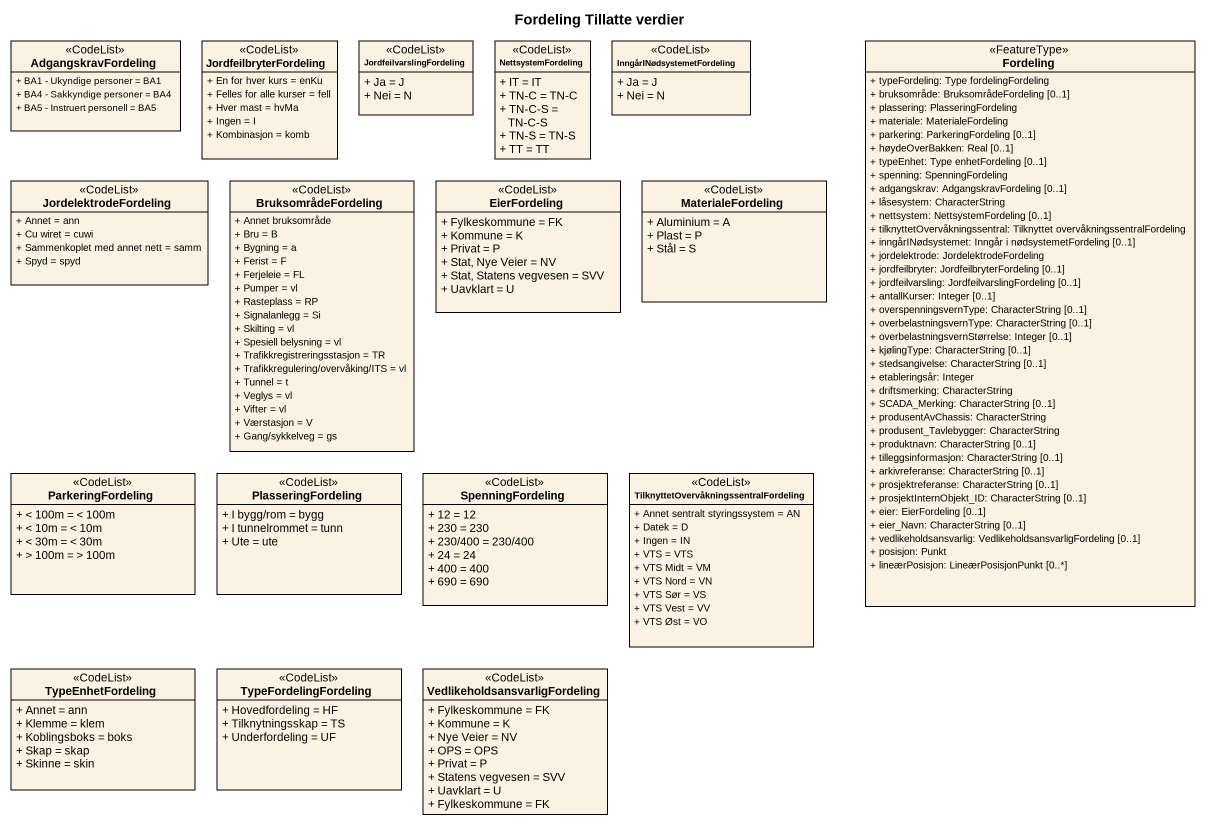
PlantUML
@startuml
title Fordeling Tillatte verdier
hide circle
hide empty members
skinparam classAttributeIconSize 0
class AdgangskravFordeling <<CodeList>> {
  + BA1 - Ukyndige personer = BA1
  + BA4 - Sakkyndige personer = BA4
  + BA5 - Instruert personell = BA5
}
class JordfeilbryterFordeling <<CodeList>> {
  + En for hver kurs = enKu
  + Felles for alle kurser = fell
  + Hver mast = hvMa
  + Ingen = I
  + Kombinasjon = komb
}
class JordfeilvarslingFordeling <<CodeList>> {
  + Ja = J
  + Nei = N
}
class NettsystemFordeling <<CodeList>> {
  + IT = IT
  + TN-C = TN-C
  + TN-C-S = TN-C-S
  + TN-S = TN-S
  + TT = TT
}
class InngårINødsystemetFordeling <<CodeList>> {
  + Ja = J
  + Nei = N
}
class Fordeling <<FeatureType>> {
  + typeFordeling: Type fordelingFordeling
  + bruksområde: BruksområdeFordeling [0..1]
  + plassering: PlasseringFordeling
  + materiale: MaterialeFordeling
  + parkering: ParkeringFordeling [0..1]
  + høydeOverBakken: Real [0..1]
  + typeEnhet: Type enhetFordeling [0..1]
  + spenning: SpenningFordeling
  + adgangskrav: AdgangskravFordeling [0..1]
  + låsesystem: CharacterString
  + nettsystem: NettsystemFordeling [0..1]
  + tilknyttetOvervåkningssentral: Tilknyttet overvåkningssentralFordeling
  + inngårINødsystemet: Inngår i nødsystemetFordeling [0..1]
  + jordelektrode: JordelektrodeFordeling
  + jordfeilbryter: JordfeilbryterFordeling [0..1]
  + jordfeilvarsling: JordfeilvarslingFordeling [0..1]
  + antallKurser: Integer [0..1]
  + overspenningsvernType: CharacterString [0..1]
  + overbelastningsvernType: CharacterString [0..1]
  + overbelastningsvernStørrelse: Integer [0..1]
  + kjølingType: CharacterString [0..1]
  + stedsangivelse: CharacterString [0..1]
  + etableringsår: Integer
  + driftsmerking: CharacterString
  + SCADA_Merking: CharacterString [0..1]
  + produsentAvChassis: CharacterString
  + produsent_Tavlebygger: CharacterString
  + produktnavn: CharacterString [0..1]
  + tilleggsinformasjon: CharacterString [0..1]
  + arkivreferanse: CharacterString [0..1]
  + prosjektreferanse: CharacterString [0..1]
  + prosjektInternObjekt_ID: CharacterString [0..1]
  + eier: EierFordeling [0..1]
  + eier_Navn: CharacterString [0..1]
  + vedlikeholdsansvarlig: VedlikeholdsansvarligFordeling [0..1]
  + posisjon: Punkt
  + lineærPosisjon: LineærPosisjonPunkt [0..*]
}
class JordelektrodeFordeling <<CodeList>> {
  + Annet = ann
  + Cu wiret = cuwi
  + Sammenkoplet med annet nett = samm
  + Spyd = spyd
}
class BruksområdeFordeling <<CodeList>> {
  + Annet bruksområde
  + Bru = B
  + Bygning = a
  + Ferist = F
  + Ferjeleie = FL
  + Pumper = vl
  + Rasteplass = RP
  + Signalanlegg = Si
  + Skilting = vl
  + Spesiell belysning = vl
  + Trafikkregistreringsstasjon = TR
  + Trafikkregulering/overvåking/ITS = vl
  + Tunnel = t
  + Veglys = vl
  + Vifter = vl
  + Værstasjon = V
  + Gang/sykkelveg = gs
}
class EierFordeling <<CodeList>> {
  + Fylkeskommune = FK
  + Kommune = K
  + Privat = P
  + Stat, Nye Veier = NV
  + Stat, Statens vegvesen = SVV
  + Uavklart = U
}
class MaterialeFordeling <<CodeList>> {
  + Aluminium = A
  + Plast = P
  + Stål = S
}
class ParkeringFordeling <<CodeList>> {
  + < 100m = < 100m
  + < 10m = < 10m
  + < 30m = < 30m
  + > 100m = > 100m
}
class PlasseringFordeling <<CodeList>> {
  + I bygg/rom = bygg
  + I tunnelrommet = tunn
  + Ute = ute
}
class SpenningFordeling <<CodeList>> {
  + 12 = 12
  + 230 = 230
  + 230/400 = 230/400
  + 24 = 24
  + 400 = 400
  + 690 = 690
}
class "TilknyttetOvervåkningssentralFordeling" as TilknyttetOvervåkningssentra <<CodeList>> {
  + Annet sentralt styringssystem = AN
  + Datek = D
  + Ingen = IN
  + VTS = VTS
  + VTS Midt = VM
  + VTS Nord = VN
  + VTS Sør = VS
  + VTS Vest = VV
  + VTS Øst = VO
}
class TypeEnhetFordeling <<CodeList>> {
  + Annet = ann
  + Klemme = klem
  + Koblingsboks = boks
  + Skap = skap
  + Skinne = skin
}
class TypeFordelingFordeling <<CodeList>> {
  + Hovedfordeling = HF
  + Tilknytningsskap = TS
  + Underfordeling = UF
}
class "VedlikeholdsansvarligFordeling" as VedlikeholdsansvarligFordeli <<CodeList>> {
  + Fylkeskommune = FK
  + Kommune = K
  + Nye Veier = NV
  + OPS = OPS
  + Privat = P
  + Statens vegvesen = SVV
  + Uavklart = U
  + Fylkeskommune = FK
}
@enduml
